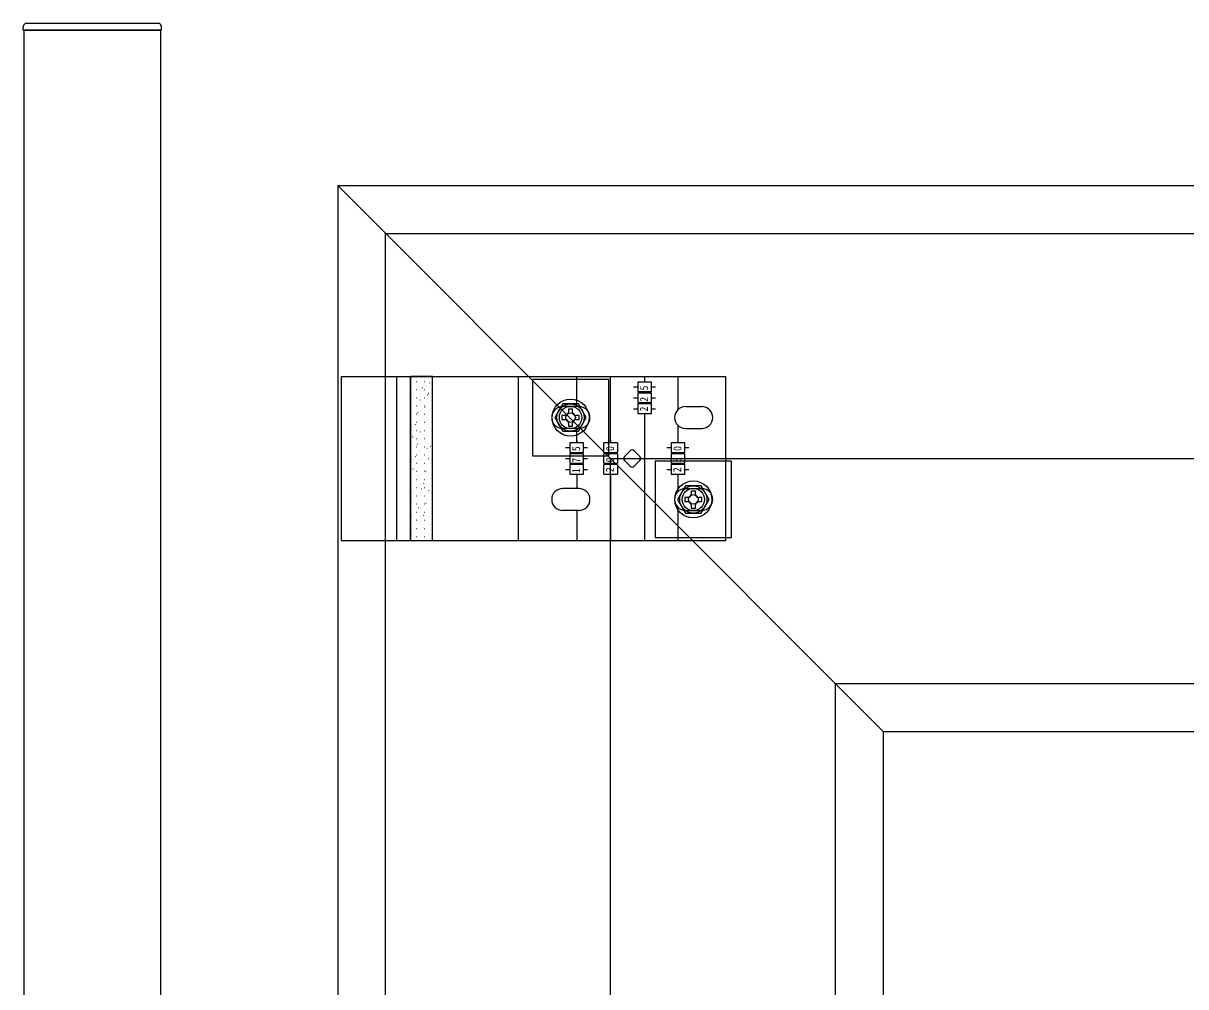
# Model space of a CAD drawing. Units: millimetres, scale not verified. Extents: x -1312 to 1312, y -1953 to 1941.
# Drawn here: x -200 to 226.2, y -760.9 to -407.9 of the extents above; entities that cross this region are included whole.
import ezdxf
from ezdxf.enums import TextEntityAlignment as Align

# ---------------------------------------------------------------- set-up
doc = ezdxf.new("R2010")
doc.units = ezdxf.units.MM
doc.header["$LTSCALE"] = 10
for name, color, linetype in [('0-4_YKK_12', 2, 'Continuous'), ('0-5_YKK_13', 4, 'Continuous'), ('0-8_YSS_K', 3, 'Continuous')]:
    doc.layers.add(name, color=color, linetype=linetype)
doc.styles.add('ＭＳ ゴシック', font='')
doc.styles.get('ＭＳ ゴシック').set_extended_font_data('MS Gothic')

msp = doc.modelspace()

# ---------------------------------------------------------------- linework, layer by layer
at = {"layer": '0-4_YKK_12'}
for p, q in [((-84.71, -467.35), (-84.71, -1322.35)), ((-84.71, -467.35), (455.45, -467.35)), ((-84.71, -467.35), (115.29, -667.35)), ((115.29, -667.35), (115.29, -1322.35)), ((115.29, -667.35), (455.45, -667.35))]:
    msp.add_line(p, q, dxfattribs=at)
msp.add_lwpolyline([(-149.71, -410.35), (-149.71, -1302.35), (-199.71, -1302.35), (-199.71, -410.35)], close=True, dxfattribs=at)
at = {"layer": '0-5_YKK_13'}
for p, q in [((-198.91, -407.85), (-150.5, -407.85)), ((-149.5, -408.79), (-149.41, -410.35)), ((-150.01, -410.35), (-199.41, -410.35)), ((-149.41, -410.35), (-150.01, -410.35)), ((-83.41, -537.35), (57.59, -537.35)), ((-63.21, -537.35), (-63.21, -597.35)), ((-58.17, -537.35), (-58.17, -597.35)), ((-57.89, -597.35), (-57.89, -537.35)), ((-57.5, -537.87), (-57.55, -537.87)), ((-57.5, -540.86), (-57.55, -540.86)), ((-55.88, -539.25), (-55.93, -539.25)), ((-55.87, -539.44), (-55.88, -539.44)), ((-54.46, -537.87), (-54.51, -537.87)), ((-54.46, -540.86), (-54.51, -540.86)), ((-52.84, -539.25), (-52.89, -539.25)), ((-52.75, -538.34), (-52.76, -538.34)), ((-52.15, -540.97), (-52.16, -540.97)), ((-51.42, -537.87), (-51.47, -537.87)), ((-51.42, -540.86), (-51.47, -540.86)), ((-50.95, -539.64), (-51.03, -539.7)), ((-50, -537.37), (-50.01, -537.37)), ((-18.51, -537.35), (-18.51, -597.35)), ((2.89, -548.35), (2.89, -537.35)), ((15.29, -561.6), (15.29, -537.35)), ((23.73, -541.1), (25.29, -541.1)), ((27.79, -537.35), (27.79, -539.35)), ((27.79, -538.32), (27.79, -539.35)), ((30.29, -541.1), (31.77, -541.1)), ((39.99, -537.35), (39.99, -549.45)), ((-58.01, -543.04), (-58.02, -543.05)), ((-57.5, -543.85), (-57.55, -543.85)), ((-55.88, -542.24), (-55.93, -542.24)), ((-55.88, -545.23), (-55.93, -545.23)), ((-54.89, -541.94), (-54.9, -541.94)), ((-54.46, -543.85), (-54.51, -543.85)), ((-54.29, -544.57), (-54.3, -544.57)), ((-53.64, -541.42), (-53.72, -541.48)), ((-52.84, -542.24), (-52.89, -542.24)), ((-52.84, -545.23), (-52.89, -545.23)), ((-51.83, -544.14), (-51.91, -544.2)), ((-51.5, -543.58), (-51.51, -543.58)), ((-51.42, -543.85), (-51.47, -543.85)), ((23.73, -545.1), (25.29, -545.1)), ((30.29, -545.1), (31.77, -545.1)), ((-57.5, -546.84), (-57.55, -546.84)), ((-57.03, -545.54), (-57.04, -545.54)), ((-56.44, -548.17), (-56.45, -548.17)), ((-55.88, -548.22), (-55.93, -548.22)), ((-54.52, -545.92), (-54.6, -545.98)), ((-54.46, -546.84), (-54.51, -546.84)), ((-53.65, -547.18), (-53.65, -547.18)), ((-52.84, -548.22), (-52.89, -548.22)), ((-52.72, -548.65), (-52.8, -548.7)), ((-52.67, -549.67), (-52.68, -549.68)), ((-51.42, -546.84), (-51.47, -546.84)), ((-50.53, -546.07), (-50.53, -546.08)), ((-49.93, -548.7), (-49.94, -548.71)), ((3.74, -548.35), (-2.26, -548.35)), ((-0.11, -549.2), (-0.11, -550.35)), ((-0.11, -549.2), (1.39, -549.2)), ((1.39, -550.35), (1.39, -549.2)), ((23.73, -549.1), (25.29, -549.1)), ((30.29, -549.1), (31.77, -549.1)), ((42.74, -548.35), (48.74, -548.35)), ((-57.5, -549.83), (-57.55, -549.83)), ((-57.5, -552.82), (-57.55, -552.82)), ((-55.88, -551.21), (-55.93, -551.21)), ((-55.79, -550.78), (-55.8, -550.78)), ((-55.4, -550.43), (-55.49, -550.48)), ((-54.81, -553.27), (-54.82, -553.28)), ((-54.46, -549.83), (-54.51, -549.83)), ((-54.46, -552.82), (-54.51, -552.82)), ((-53.6, -553.15), (-53.68, -553.21)), ((-52.84, -551.21), (-52.89, -551.21)), ((-52.07, -552.3), (-52.08, -552.31)), ((-51.42, -549.83), (-51.47, -549.83)), ((-51.42, -552.82), (-51.47, -552.82)), ((-2.51, -551.6), (-2.51, -553.1)), ((-1.36, -551.6), (-2.51, -551.6)), ((-2.51, -553.1), (-1.36, -553.1)), ((3.79, -551.6), (2.64, -551.6)), ((2.64, -553.1), (3.79, -553.1)), ((3.79, -553.1), (3.79, -551.6)), ((27.79, -550.81), (27.79, -551.98)), ((27.79, -550.85), (27.79, -597.35)), ((-57.93, -554.38), (-57.94, -554.38)), ((-57.5, -555.81), (-57.55, -555.81)), ((-56.96, -556.87), (-56.97, -556.88)), ((-56.29, -554.93), (-56.37, -554.99)), ((-55.88, -554.2), (-55.93, -554.2)), ((-55.88, -557.19), (-55.93, -557.19)), ((-54.48, -557.65), (-54.57, -557.71)), ((-54.46, -555.81), (-54.51, -555.81)), ((-54.21, -555.9), (-54.22, -555.91)), ((-52.84, -554.2), (-52.89, -554.2)), ((-52.84, -557.19), (-52.89, -557.19)), ((-51.42, -555.81), (-51.47, -555.81)), ((-51.42, -554.91), (-51.43, -554.92)), ((-50.45, -557.41), (-50.46, -557.41)), ((3.74, -556.35), (-2.26, -556.35)), ((-0.11, -554.35), (-0.11, -555.5)), ((2.89, -561.6), (2.89, -556.35)), ((39.99, -555.26), (39.99, -561.6)), ((42.74, -556.35), (48.74, -556.35)), ((-57.5, -558.8), (-57.55, -558.8)), ((-57.5, -561.79), (-57.55, -561.79)), ((-57.17, -559.43), (-57.26, -559.49)), ((-56.36, -559.5), (-56.37, -559.51)), ((-55.88, -560.18), (-55.93, -560.18)), ((-55.71, -562.11), (-55.72, -562.12)), ((-55.37, -562.16), (-55.45, -562.21)), ((-54.46, -558.8), (-54.51, -558.8)), ((-54.46, -561.79), (-54.51, -561.79)), ((-53.57, -558.51), (-53.58, -558.52)), ((-52.84, -560.18), (-52.89, -560.18)), ((-52.59, -561.01), (-52.6, -561.01)), ((-51.42, -558.8), (-51.47, -558.8)), ((-51.42, -561.79), (-51.47, -561.79)), ((2.89, -560.57), (2.89, -561.6)), ((12.84, -565.1), (12.84, -561.6)), ((17.79, -561.6), (12.84, -561.6)), ((15.29, -560.57), (15.29, -561.6)), ((17.79, -561.6), (17.79, -565.1)), ((39.99, -559.6), (39.99, -561.6)), ((39.99, -560.57), (39.99, -561.6)), ((-58.06, -563.94), (-58.14, -563.99)), ((-57.86, -565.72), (-57.87, -565.72)), ((-57.5, -564.78), (-57.55, -564.78)), ((-56.25, -566.66), (-56.34, -566.72)), ((-55.88, -563.17), (-55.93, -563.17)), ((-55.88, -566.16), (-55.93, -566.16)), ((-54.74, -564.61), (-54.75, -564.61)), ((-54.46, -564.78), (-54.51, -564.78)), ((-52.84, -563.17), (-52.89, -563.17)), ((-52.84, -566.16), (-52.89, -566.16)), ((-51.99, -563.64), (-52, -563.64)), ((-51.42, -564.78), (-51.47, -564.78)), ((-51.35, -566.25), (-51.36, -566.25)), ((-50.57, -562.9), (-50.65, -562.95)), ((-1.17, -563.35), (0.39, -563.35)), ((5.39, -563.35), (6.87, -563.35)), ((12.84, -565.1), (17.79, -565.1)), ((12.84, -569.1), (12.84, -565.6)), ((17.79, -565.6), (12.84, -565.6)), ((17.79, -565.6), (17.79, -569.1)), ((20.42, -566.65), (22.54, -564.53)), ((23.95, -564.53), (26.07, -566.65)), ((35.93, -563.35), (37.49, -563.35)), ((42.49, -563.35), (43.97, -563.35)), ((-57.5, -567.77), (-57.55, -567.77)), ((-57.5, -570.76), (-57.55, -570.76)), ((-56.88, -568.21), (-56.89, -568.21)), ((-56.28, -570.84), (-56.29, -570.84)), ((-55.88, -569.15), (-55.93, -569.15)), ((-54.46, -567.77), (-54.51, -567.77)), ((-54.46, -570.76), (-54.51, -570.76)), ((-54.14, -567.24), (-54.15, -567.24)), ((-53.49, -569.85), (-53.5, -569.85)), ((-52.84, -569.15), (-52.89, -569.15)), ((-51.45, -567.4), (-51.53, -567.45)), ((-51.42, -567.77), (-51.47, -567.77)), ((-51.42, -570.76), (-51.47, -570.76)), ((-50.37, -568.75), (-50.38, -568.75)), ((-1.17, -567.35), (0.39, -567.35)), ((5.39, -567.35), (6.87, -567.35)), ((12.84, -569.1), (17.79, -569.1)), ((12.84, -573.1), (12.84, -569.6)), ((17.79, -569.6), (12.84, -569.6)), ((17.79, -569.6), (17.79, -573.1)), ((22.54, -570.18), (20.42, -568.06)), ((26.07, -568.06), (23.95, -570.18)), ((26.36, -567.35), (57.59, -567.35)), ((35.93, -567.35), (37.49, -567.35)), ((42.49, -567.35), (43.97, -567.35)), ((-57.5, -573.75), (-57.55, -573.75)), ((-57.14, -571.16), (-57.22, -571.22)), ((-55.88, -572.14), (-55.93, -572.14)), ((-55.88, -575.13), (-55.93, -575.13)), ((-55.64, -573.45), (-55.65, -573.45)), ((-54.46, -573.75), (-54.51, -573.75)), ((-52.84, -572.14), (-52.89, -572.14)), ((-52.84, -575.13), (-52.89, -575.13)), ((-52.52, -572.35), (-52.53, -572.35)), ((-52.33, -571.9), (-52.42, -571.96)), ((-51.92, -574.98), (-51.93, -574.98)), ((-51.42, -573.75), (-51.47, -573.75)), ((-50.53, -574.63), (-50.61, -574.68)), ((-1.17, -571.35), (0.39, -571.35)), ((2.89, -573.1), (2.89, -575.1)), ((2.89, -573.1), (2.89, -574.28)), ((2.89, -573.1), (2.89, -578.35)), ((5.39, -571.35), (6.87, -571.35)), ((12.84, -573.1), (17.79, -573.1)), ((15.29, -575.1), (15.29, -573.1)), ((15.29, -573.1), (15.29, -574.28)), ((15.29, -573.1), (15.29, -597.35)), ((35.93, -571.35), (37.49, -571.35)), ((39.99, -573.1), (39.99, -579.45)), ((39.99, -573.1), (39.99, -574.28)), ((42.49, -571.35), (43.97, -571.35)), ((-58.02, -575.67), (-58.11, -575.72)), ((-57.78, -577.05), (-57.79, -577.06)), ((-57.5, -576.74), (-57.55, -576.74)), ((-56.8, -579.55), (-56.81, -579.55)), ((-55.88, -578.12), (-55.93, -578.12)), ((-54.66, -575.95), (-54.67, -575.95)), ((-54.46, -576.74), (-54.51, -576.74)), ((-54.06, -578.58), (-54.07, -578.58)), ((-53.22, -576.41), (-53.3, -576.46)), ((-52.84, -578.12), (-52.89, -578.12)), ((-51.41, -579.13), (-51.5, -579.18)), ((-51.42, -576.74), (-51.47, -576.74)), ((-51.27, -577.59), (-51.28, -577.59)), ((3.74, -578.35), (-2.26, -578.35)), ((42.74, -578.35), (48.74, -578.35)), ((44.89, -579.2), (44.89, -580.35)), ((44.89, -579.2), (46.39, -579.2)), ((46.39, -580.35), (46.39, -579.2)), ((-57.5, -579.73), (-57.55, -579.73)), ((-57.5, -582.72), (-57.55, -582.72)), ((-56.21, -582.18), (-56.22, -582.18)), ((-55.88, -581.11), (-55.93, -581.11)), ((-54.46, -579.73), (-54.51, -579.73)), ((-54.46, -582.72), (-54.51, -582.72)), ((-54.1, -580.91), (-54.19, -580.96)), ((-53.42, -581.19), (-53.42, -581.19)), ((-52.84, -581.11), (-52.89, -581.11)), ((-52.44, -583.68), (-52.45, -583.69)), ((-52.3, -583.63), (-52.38, -583.69)), ((-51.42, -579.73), (-51.47, -579.73)), ((-51.42, -582.72), (-51.47, -582.72)), ((-50.3, -580.08), (-50.3, -580.09)), ((42.49, -581.6), (42.49, -583.1)), ((43.64, -581.6), (42.49, -581.6)), ((42.49, -583.1), (43.64, -583.1)), ((48.79, -581.6), (47.64, -581.6)), ((47.64, -583.1), (48.79, -583.1)), ((48.79, -583.1), (48.79, -581.6)), ((-57.5, -585.71), (-57.55, -585.71)), ((-55.88, -584.1), (-55.93, -584.1)), ((-55.88, -587.09), (-55.93, -587.09)), ((-55.56, -584.79), (-55.57, -584.79)), ((-54.99, -585.41), (-55.07, -585.47)), ((-54.58, -587.28), (-54.59, -587.29)), ((-54.46, -585.71), (-54.51, -585.71)), ((-52.84, -584.1), (-52.89, -584.1)), ((-52.84, -587.09), (-52.89, -587.09)), ((-51.84, -586.31), (-51.85, -586.32)), ((-51.42, -585.71), (-51.47, -585.71)), ((3.74, -586.35), (-2.26, -586.35)), ((2.89, -586.35), (2.89, -597.35)), ((39.99, -585.26), (39.99, -597.35)), ((42.74, -586.35), (48.74, -586.35)), ((44.89, -584.35), (44.89, -585.5)), ((-57.7, -588.39), (-57.71, -588.39)), ((-57.5, -588.7), (-57.55, -588.7)), ((-57.5, -591.69), (-57.55, -591.69)), ((-56.73, -590.88), (-56.74, -590.89)), ((-55.87, -589.92), (-55.96, -589.97)), ((-55.88, -590.08), (-55.93, -590.08)), ((-54.46, -588.7), (-54.51, -588.7)), ((-54.46, -591.69), (-54.51, -591.69)), ((-53.98, -589.91), (-53.99, -589.92)), ((-53.18, -588.14), (-53.27, -588.19)), ((-52.84, -590.08), (-52.89, -590.08)), ((-51.42, -588.7), (-51.47, -588.7)), ((-51.42, -591.69), (-51.47, -591.69)), ((-51.19, -588.92), (-51.2, -588.93)), ((-50.22, -591.42), (-50.23, -591.42)), ((-57.5, -594.68), (-57.55, -594.68)), ((-56.76, -594.42), (-56.84, -594.47)), ((-56.13, -593.51), (-56.14, -593.52)), ((-55.88, -593.07), (-55.93, -593.07)), ((-55.88, -596.06), (-55.93, -596.06)), ((-55.48, -596.12), (-55.49, -596.13)), ((-54.46, -594.68), (-54.51, -594.68)), ((-54.07, -592.64), (-54.15, -592.69)), ((-53.34, -592.52), (-53.35, -592.53)), ((-52.84, -593.07), (-52.89, -593.07)), ((-52.84, -596.06), (-52.89, -596.06)), ((-52.36, -595.02), (-52.37, -595.02)), ((-51.42, -594.68), (-51.47, -594.68)), ((-54.95, -597.14), (-55.04, -597.2))]:
    msp.add_line(p, q, dxfattribs=at)
for points in [[(-199.41, -410.35), (-200.01, -410.35), (-199.91, -408.79)], [(-83.41, -537.35), (-83.41, -597.35), (57.59, -597.35), (57.59, -537.35)], [(-58.17, -597.35), (-49.93, -597.35), (-49.93, -537.35), (-57.93, -537.35)], [(-0.11, -555.5), (1.39, -555.5), (1.39, -554.35)], [(44.89, -585.5), (46.39, -585.5), (46.39, -584.35)]]:
    msp.add_lwpolyline(points, dxfattribs=at)
for points in [[(-13.36, -566.35), (14.64, -566.35), (14.64, -538.35), (-13.36, -538.35)], [(30.29, -542.85), (30.29, -539.35), (25.29, -539.35), (25.29, -542.85)], [(30.29, -546.85), (30.29, -543.35), (25.29, -543.35), (25.29, -546.85)], [(-2.24, -547.35), (-5.13, -552.35), (-2.24, -557.35), (3.53, -557.35), (6.42, -552.35), (3.53, -547.35)], [(30.29, -550.85), (30.29, -547.35), (25.29, -547.35), (25.29, -550.85)], [(5.39, -565.1), (5.39, -561.6), (0.39, -561.6), (0.39, -565.1)], [(42.49, -565.1), (42.49, -561.6), (37.49, -561.6), (37.49, -565.1)], [(5.39, -569.1), (5.39, -565.6), (0.39, -565.6), (0.39, -569.1)], [(42.49, -569.1), (42.49, -565.6), (37.49, -565.6), (37.49, -569.1)], [(5.39, -573.1), (5.39, -569.6), (0.39, -569.6), (0.39, -573.1)], [(31.64, -596.35), (59.64, -596.35), (59.64, -568.35), (31.64, -568.35)], [(42.49, -573.1), (42.49, -569.6), (37.49, -569.6), (37.49, -573.1)], [(42.76, -577.35), (39.87, -582.35), (42.76, -587.35), (48.53, -587.35), (51.42, -582.35), (48.53, -577.35)]]:
    msp.add_lwpolyline(points, close=True, dxfattribs=at)
for centre, radius in [((0.64, -552.35), 6.8), ((0.64, -552.35), 5), ((0.64, -552.35), 4.1), ((0.64, -552.35), 1.75), ((45.64, -582.35), 6.8), ((45.64, -582.35), 5), ((45.64, -582.35), 4.1), ((45.64, -582.35), 1.75)]:
    msp.add_circle(centre, radius, dxfattribs=at)
for centre, radius, start, end in [((-198.91, -408.85), 1, 90, 176.5), ((-150.5, -408.85), 1, 3.5, 90), ((-2.26, -552.35), 4, 90, 270), ((3.74, -552.35), 4, 270, 90), ((42.74, -552.35), 4, 90, 270), ((48.74, -552.35), 4, 270, 90), ((-1.36, -550.35), 1.25, 270, 0), ((-1.36, -554.35), 1.25, 0, 90), ((2.64, -550.35), 1.25, 180, 270), ((2.64, -554.35), 1.25, 90, 180), ((21.12, -567.35), 1, 135, 225), ((23.24, -565.23), 1, 45, 135), ((25.36, -567.35), 1, 315, 45), ((23.24, -569.48), 1, 225, 315), ((-2.26, -582.35), 4, 90, 270), ((3.74, -582.35), 4, 270, 90), ((42.74, -582.35), 4, 90, 270), ((48.74, -582.35), 4, 270, 90), ((43.64, -580.35), 1.25, 270, 0), ((43.64, -584.35), 1.25, 0, 90), ((47.64, -580.35), 1.25, 180, 270), ((47.64, -584.35), 1.25, 90, 180)]:
    msp.add_arc(centre, radius, start, end, dxfattribs=at)
at = {"layer": '0-8_YSS_K'}
for p, q in [((-67.21, -1337.35), (-67.21, -484.85)), ((-67.21, -484.85), (1136.52, -484.85)), ((15.29, -1470.35), (15.29, -567.35)), ((15.29, -567.35), (1139.52, -567.35)), ((97.79, -1332.35), (97.79, -649.85)), ((97.79, -649.85), (1136.52, -649.85))]:
    msp.add_line(p, q, dxfattribs=at)

# ---------------------------------------------------------------- texts
at = {"layer": '0-5_YKK_13', "style": 'ＭＳ ゴシック', "width": 0.9}
for s, p in [('5', (29.93, -542.42)), ('2', (29.92, -546.55)), ('2', (29.88, -550.13)), ('5', (5.03, -564.67)), ('0', (17.43, -564.59)), ('0', (42.13, -564.59)), ('1', (4.98, -572.66)), ('7', (5.02, -568.89)), ('2', (17.38, -572.38)), ('0', (17.42, -568.72)), ('2', (42.08, -572.38)), ('5', (42.12, -568.8))]:
    msp.add_text(s, height=2.93, rotation=90, dxfattribs=at).set_placement(p, align=Align.BOTTOM_LEFT)

doc.saveas('drawing.dxf')
